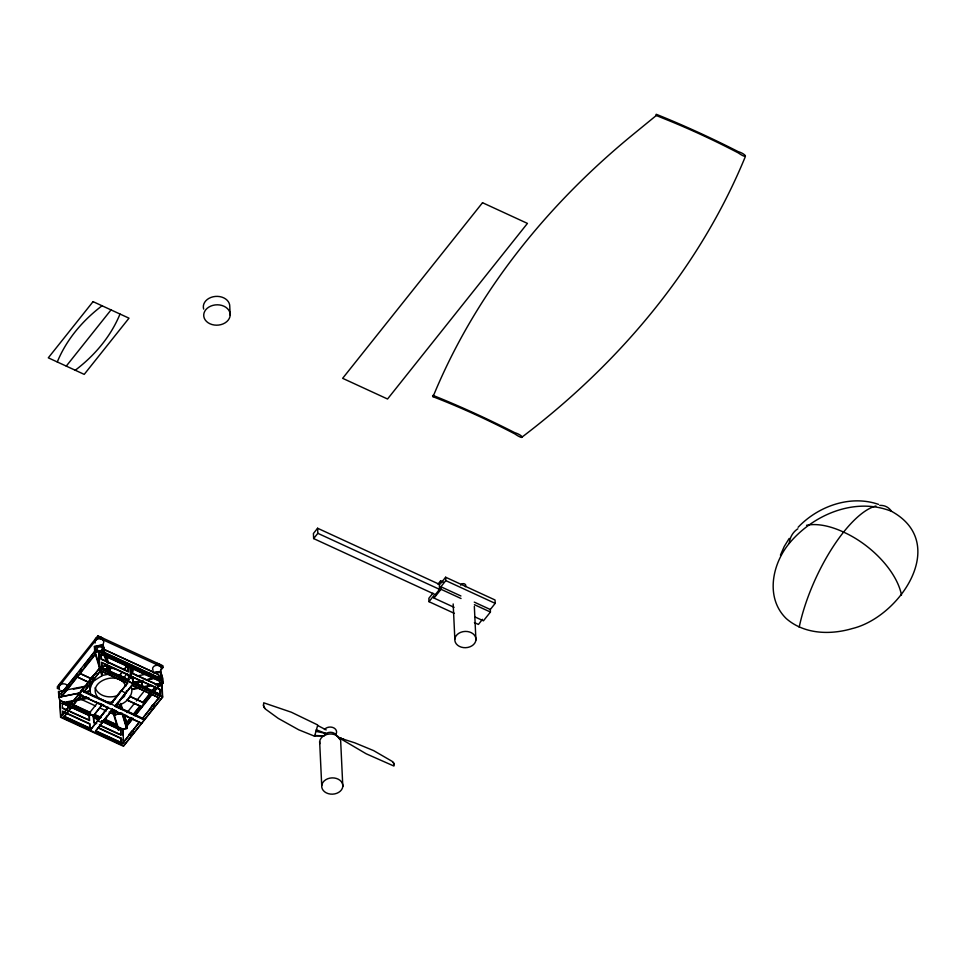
<?xml version="1.0" encoding="UTF-8"?>
<svg xmlns="http://www.w3.org/2000/svg" width="966" height="966" viewBox="0 0 966 966"><rect width="100%" height="100%" fill="white"/><g stroke="black" fill="none" stroke-linecap="round" stroke-linejoin="round"><path stroke-width="1.45" d="M314.771 736.273L314.88 735.512L321.799 735.778M314.3 736.092L298.723 729.801L278.293 718.414L265.215 708.899L263.561 705.904L263.694 702.801L291.334 712.22L316.86 724.548L317.742 725.176L314.602 736.116M126.643 690.642L124.312 696.498L119.591 700.205M101.152 638.019L100.404 638.007M780.431 555.172L784.223 546.502L789.234 538.4M315.785 731.31L326.013 733.496M59.989 684.157L60.955 682.938A3.526 2.717 -2.7 0 1 62.561 682.25M91.77 683.916L94.547 680.136L79.961 673.423L77.171 676.925L91.77 683.916L89.681 690.159L90.949 694.59M129.891 696.414L127.101 700.193L141.688 706.907L144.477 703.127L129.891 696.414L144.477 703.127M797.868 528.776A65.869 34.885 38.5 0 0 789.222 543.411C772.076 564.168 765.181 597.954 786.239 618.554C804.352 634.372 830.337 635.048 852.41 628.528C899.914 616.996 949.807 543.121 891.521 511.316A94.62 33.798 -65.3 0 0 879.76 505.411M66.268 366.102L111.03 309.905M161.189 669.788L163.025 667.482L162.952 665.791L97.892 635.833L57.356 686.705L57.441 688.396L59.687 689.434M57.441 688.396L97.977 637.512L97.892 635.833M95.248 653.897L61.184 696.667L61.051 693.721L95.115 650.951L84.042 665.465M77.509 673.676L61.051 693.721M79.369 671.334L81.241 668.991M61.764 696.546L95.392 654.344M161.805 684.628L162.397 697.09L123.672 745.704L60.798 716.748L99.522 668.134L98.737 651.519L161.841 680.197L162.638 697.078L123.467 746.259L60.592 717.303L59.795 700.41L69.745 704.612M70.446 711.918L89.524 720.322L89.295 715.263L62.126 703.127L68.852 706.231M101.068 654.248L128.237 666.371L128.249 671.72L101.309 659.307L101.068 654.248L128.007 666.649L128.249 671.72M62.343 702.85L62.355 708.199L67.753 710.686M101.309 659.307L101.285 653.958M62.633 714.115L62.742 711.29L89.693 723.703L89.923 728.775M101.684 662.41L101.708 667.748L101.684 662.41L128.635 674.811L128.647 680.161L128.635 674.811M141.64 723.16L78.765 694.204L81.542 690.147L110.728 703.586L110.764 704.395L83.825 691.994L100.597 670.645L127.536 683.059L110.764 704.395M60.592 717.303L99.764 668.122L98.967 651.241M94.161 678.144L91.396 682.201L89.15 681.163L91.915 677.118L94.185 678.687M64.239 716.579L81.011 695.23L64.239 716.579L91.178 728.98L107.951 707.643L91.178 728.98M83.825 691.994L100.597 670.645M92.953 716.567L102.022 704.89L97.53 702.813L88.449 714.224M122.32 672.022L119.591 675.451L122.308 671.756M124.131 669.474L128.671 663.763L124.143 669.74M89.307 720.612L89.295 715.263M92.941 716.301L102.022 704.89M126.8 673.821L124.083 677.516L119.579 675.174M93.557 717.605L93.799 722.677L93.557 717.605L97.602 719.477M132.62 671.249L132.728 668.436L159.668 680.849L159.909 685.92L132.74 673.785L132.728 668.436M89.645 727.784L89.693 723.703M107.926 707.1L97.578 720.672L102.07 722.737L107.226 715.685M110.728 703.586L121.112 690.557L125.628 693.165L121.269 698.056M110.752 704.129L127.536 683.059M132.897 677.166L160.066 689.289L160.09 694.639L133.139 682.225L132.897 677.166L159.849 689.579L160.09 694.639M133.139 682.225L133.127 676.888M109.822 712.425L112.418 709.165M118.673 701.316L115.22 705.663L143.089 718.487M95.67 731.057L112.442 709.708L95.67 731.057L122.622 743.458L139.394 722.121L122.622 743.458M132.028 685.123L115.256 706.472L142.207 718.873L158.992 697.802L132.028 685.123L115.256 706.472M127.101 712.582L134.467 703.333M136.315 701.014L144.61 690.605M146.446 688.299L149.211 684.822M120.726 729.741L120.738 735.09L120.726 729.741L101.418 720.853M159.692 686.198L159.668 680.849M132.813 718.052L126.28 726.263L126.135 723.317L130.808 717.46M133.61 713.934L140.142 705.735M142.956 702.21L155.091 686.971M122.67 729.088L126.534 728.328L126.28 723.763L130.881 717.992M133.646 714.514L139.164 707.583M142.847 702.958L150.213 693.709M152.06 691.402L153.896 689.084M122.936 734.993L122.887 729.088L103.688 720.238M161.841 680.197L158.243 678.929M134.685 715.709L151.493 694.602M153.365 692.26L159.897 684.049M126.413 726.71L132.861 718.607M135.626 715.142L152.193 694.337M154.041 692.03L159.559 685.087M121.136 743.53L121.124 738.181L98.218 727.639M152.543 705.035L149.766 709.092L152.012 710.119L154.789 706.074L152.543 705.035L154.789 706.074M158.979 697.537L142.207 718.873M132.161 734.474L134.032 732.131L131.787 731.093L128.985 734.607L131.231 735.645M440.001 584.611L317.597 528.245L313.407 533.51L313.636 538.581L436.04 594.947M313.636 538.581L317.838 533.317L317.597 528.245M437.996 584.14L440.629 580.856L443.297 582.075M432.937 593.184L428.856 598.316L429.013 601.685L454.382 613.374M475.417 617.141L483.435 620.824L490.426 612.046L490.305 609.51L495.196 603.364L495.039 599.983L445.64 577.233L440.75 583.379L440.629 580.856M429.013 601.685L433.915 595.539L434.024 598.075L454.056 607.3M434.024 598.075L441.027 589.296L440.907 586.76L445.797 580.614L445.64 577.233M435.352 594.633L439.542 589.357L439.301 584.297M482.493 619.315L478.411 624.434L474.403 622.599M131.352 678.555L131.279 665.236L131.352 678.555L130.639 678.217L130.048 665.55L130.567 664.898L133.163 665.84M90.345 715.371L91.589 715.057M789.222 543.411C813.203 514.564 855.115 496.802 891.521 511.316M96.781 637.717L95.815 638.924A3.526 2.717 -2.7 0 0 95.658 639.637M79.961 673.423L94.559 680.402L101.901 675.789L101.696 671.587M798.097 527.291C818.081 506.208 850.334 494.58 878.541 504.385M656.276 115.509L663.256 118.347A530.672 281.021 38.5 0 1 738.145 152.833C748.36 159.945 747.31 154.415 738.072 151.577A662.748 350.972 38.5 0 0 663.207 117.103L656.325 114.302A1.521 0.809 38.5 0 0 656.276 115.509L631.667 135.626A860.199 661.831 -2.7 0 0 433.034 396.712L439.904 399.405A530.672 281.021 38.5 0 1 514.793 433.891C525.009 441.015 523.958 435.473 514.721 432.647A662.748 350.972 38.5 0 0 439.844 398.161L432.973 395.36A1.521 0.809 38.5 0 0 433.034 396.712M118.287 695.194C110.305 698.816 98.472 696.691 95.103 687.756M323.719 735.706L314.324 735.875M101.901 675.789L94.704 652.086L94.439 646.471L103 644.781L104.69 650.36M100.186 668.472L95.103 651.736L94.861 646.665L102.589 645.131L105.56 654.9M95.103 651.736L102.831 650.203L102.589 645.131M94.704 652.086L103.253 650.384L103 644.781M100.585 666.745L106.562 665.562L107.963 670.404L106.562 665.562M100.597 667.011L106.574 665.828M104.63 669.861L108.506 669.1M110.027 673.906L102.299 675.439L101.032 671.261M60.387 702.379L58.805 697.138L58.54 691.523L89.524 685.389L89.415 684.556M137.003 675.983L150.261 673.362M153.208 672.771L160.573 671.31L162.566 677.866L162.831 683.469L155.466 684.93M73.404 689.193L85.201 686.85M156.263 672.771L160.682 671.901L160.924 676.961L162.831 683.469M158.352 674.449L103.664 649.261L158.352 674.449L158.496 677.383L103.809 652.195L103.664 649.261M59.361 694.482L58.648 692.115L58.89 697.186L80.939 692.755M83.885 692.163L89.79 690.992L89.524 685.389M132.837 682.467L143.161 680.426M146.12 679.835L153.485 678.373M156.589 677.782L104.376 654.115M58.89 697.186L79.538 693.093M85.443 691.922L89.874 691.04M134.395 682.225L141.761 680.764M147.665 679.593L153.558 678.422M156.504 677.842L160.924 676.961L160.573 671.31M141.314 681.561L135.349 683.022L141.314 681.561L142.714 686.415L141.326 681.827M135.952 683.071L141.845 681.899M80.347 698.768L86.312 697.307L80.347 698.768L78.958 694.192M63.635 702.511L87.242 697.838M139.14 687.55L131.774 689.012L131.05 686.645M142.087 686.971L150.925 685.22M155.357 684.339L162.723 682.89L162.481 677.818M62.259 703.393L88.824 698.128M139.249 688.142L131.883 689.603C132.113 696.727 126.135 702.572 119.772 704.806L121.04 708.984M143.668 687.261L152.519 685.51M115.473 705.385L119.349 704.612L120.617 708.803M122.682 729.366L126.969 728.509L126.703 722.906L124.578 715.939M109.339 665.707L110.184 668.496L111.283 668.387A21.18 16.289 -2.7 0 1 115.401 668.726M113.058 702.27L106.212 702.089M339.151 738.507L341.481 738.567M339.054 738.616L341.892 738.712L354.836 742.842L373.588 750.594L392.136 761.341L393.947 763.49L393.923 766.05L366.15 753.77L340.491 738.652M104.678 706.013L95.368 701.727M316.268 729.801L325.808 733.411M101.539 637.512L100.21 637.041A3.526 2.717 -2.7 0 0 98.387 637.029M159.305 664.113L157.977 663.63A3.526 2.717 -2.7 0 0 157.06 663.533M338.015 737.324L343.751 739.376M116.995 674.582L126.292 678.869M341.879 738.712L341.058 738.422M338.354 737.396L343.546 739.304M128.683 664.04L130.567 664.898L130.639 678.217M445.797 580.614L495.196 603.364M440.907 586.76L460.927 595.986M474.282 602.132L490.305 609.51M441.027 589.296L461.048 598.522M474.403 604.668L490.426 612.046M317.838 533.317L440.242 589.683M97.977 637.512L163.025 667.482M103.942 652.642L157.917 677.504L160.839 676.925L162.723 682.89M98.737 651.519L103.241 653.596M132.499 668.726L159.45 681.127M101.527 659.029L128.478 671.442M132.97 673.507L159.909 685.92M101.466 662.688L128.406 675.101M101.925 667.47L128.876 679.883M133.368 681.948L160.308 694.361M103.048 668.375L127.307 679.545M99.764 668.122L162.638 697.078M99.522 668.134L162.397 697.09M100.609 670.911L127.548 683.324M132.04 685.389L158.992 697.802M77.171 676.925L91.758 683.65M127.089 699.927L141.676 706.641M144.441 719.646L81.542 690.147M78.741 693.66L82.714 695.496M85.37 696.715L89.355 698.551M99.969 703.429L103.954 705.265M113.747 709.781L116.403 711M123.032 714.055L127.017 715.891M81.023 695.508L107.963 707.909M112.454 709.986L139.406 722.387M80.77 699.143L95.574 705.965M99.619 707.824L106.345 710.928M109.037 712.159L114.423 714.647M67.632 702.028L90.562 712.594M94.62 714.454L101.358 717.569M105.403 719.428L117.55 725.019M72.571 704.685L88.981 712.244M94.451 714.768L99.909 717.279M105.379 719.803L116.318 724.838M72.462 705.856L99.607 718.366M59.795 700.41L69.117 704.697M71.798 705.941L98.617 718.293M103.99 720.757L121.354 728.762M73.162 707.45L82.605 711.809M86.662 713.669L89.355 714.912M102.843 721.119L108.24 723.606M110.945 724.85L116.343 727.338M93.219 717.074L99.172 719.815M71.556 707.474L89.065 715.54M101.635 721.336L120.508 730.018M70.627 708.259L68.357 706.689L71.182 703.719M62.585 707.921L89.524 720.322M94.016 722.399L96.709 723.643M99.413 724.874L120.967 734.8M100.536 725.78L119.398 734.462M62.524 711.58L89.464 723.981M98.001 727.917L120.907 738.459M64.227 716.301L91.166 728.714M95.658 730.779L122.61 743.192M65.676 717.605L77.799 723.184M84.537 726.287L88.582 728.147M97.107 732.083L101.152 733.943M103.845 735.186L113.276 739.521M115.98 740.765L121.366 743.252L121.124 738.181M130.048 665.55L130.76 665.888M317.645 725.49L326.206 729.922M158.81 663.908L160.187 664.656A4.395 3.381 -2.7 0 1 161.262 666.178M101.044 637.318L102.432 638.055A4.395 3.381 -2.7 0 1 103.096 638.755M99.244 698.877C83.269 682.877 118.878 668.424 125.809 686.246M393.041 762.162L393.838 763.285M263.851 706.786L264.66 708.247M105.536 653.149L108.494 662.918M120.774 703.381L122.465 708.959M106.828 659.078L108.095 663.268M120.376 703.731L121.644 707.921M124.179 716.289L126.304 723.256M103.253 650.384L106.984 662.652M107.854 665.514L109.581 671.237M122.73 714.562L126.969 728.509M102.831 650.203L103.676 652.992M104.521 655.781L106.224 661.36M107.492 665.538L109.182 671.116M121.885 712.98L126.534 728.328M94.861 646.665L96.552 652.243M114.338 710.843L115.606 715.033M94.439 646.471L96.129 652.05M115.183 714.84L113.698 710.191M112.454 708.935L118.806 729.861M112.056 709.285L118.407 730.211M58.54 691.523L59.337 694.143M394.116 763.937L394.237 764.674M263.416 704.854L263.561 705.904M474.342 606.37L475.924 640.035A10.59 8.151 -2.7 0 1 459.345 646.363A10.59 8.151 -2.7 0 1 460.879 632.271A10.59 8.151 -2.7 0 1 475.924 640.035M453.175 603.955L454.841 639.081M342.809 786.505A10.59 8.151 -2.7 0 0 327.764 778.741A10.59 8.151 -2.7 0 0 326.23 792.832A10.59 8.151 -2.7 0 0 342.809 786.505L340.744 742.6A10.59 8.151 -2.7 0 0 329.696 733.991A10.59 8.151 -2.7 0 0 319.782 743.76M319.649 741.634L321.726 785.551M230.174 315.085A13.234 10.179 -2.7 0 0 210.721 306.125A13.234 10.179 -2.7 0 0 209.96 323.779A13.234 10.179 -2.7 0 0 230.174 315.085L229.775 306.645A13.234 10.179 -2.7 0 0 215.261 296.441A13.234 10.179 -2.7 0 0 203.669 309.108M144.405 719.102L144.453 719.912M141.616 722.616L141.652 723.425M130.398 665.719L130.796 674.159M122.887 729.088L123.551 742.939M123.129 739.219L123.262 742.033M110.184 668.496L110.317 671.298M109.786 668.846L109.907 671.382M62.742 711.29L62.923 715.094M60.025 700.133L60.798 716.748M120.013 314.047A172.045 132.366 -2.7 0 1 75.251 370.244M57.284 361.96A172.045 132.366 -2.7 0 1 102.046 305.775M745.402 156.444A860.199 661.831 -2.7 0 1 521.58 437.429M324.431 729.535A6.581 5.059 -2.7 0 1 332.739 727.446A6.581 5.059 -2.7 0 1 336.313 733.46M323.972 736.007A6.581 5.059 -2.7 0 1 330.493 732.288A6.581 5.059 -2.7 0 1 336.675 736.092M460.625 585.13A2.644 2.041 -2.7 0 1 464.248 583.802A2.644 2.041 -2.7 0 1 465.407 586.712M59.011 685.618A4.395 3.381 -2.7 0 1 59.192 684.749L60.399 683.24A4.395 3.381 -2.7 0 1 61.329 682.708M157.132 663.642A4.395 3.381 -2.7 0 1 158.255 663.763M159.523 664.354A3.526 2.717 -2.7 0 1 160.054 664.91M101.756 637.753A3.526 2.717 -2.7 0 1 102.625 638.973M94.946 641.279A4.395 3.381 -2.7 0 1 95.018 639.528L96.226 638.019A4.395 3.381 -2.7 0 1 97.155 637.488M91.299 678.325A21.18 16.289 -2.7 0 1 96.117 673.06M126.932 674.039A21.18 16.289 -2.7 0 1 129.239 676.659M60.81 691.547A4.395 3.381 -2.7 0 1 63.961 690.569M67.692 688.106A4.395 3.381 -2.7 0 1 67.222 688.915M59.216 688.046A4.395 3.381 -2.7 0 1 62.5 683.928A4.395 3.381 -2.7 0 1 67.765 686.355M97.385 651.821A4.395 3.381 -2.7 0 1 95.791 647.449A4.395 3.381 -2.7 0 1 101.345 645.735A4.395 3.381 -2.7 0 1 103.917 649.804M100.681 650.782A2.644 2.041 -2.7 0 1 97.071 648.826A2.644 2.041 -2.7 0 1 100.971 647.087A2.644 2.041 -2.7 0 1 101.285 650.516M95.115 642.994A4.395 3.381 -2.7 0 1 100.114 638.804A4.395 3.381 -2.7 0 1 103.121 643.863M153.099 670.344A4.395 3.381 -2.7 0 1 157.12 665.296A4.395 3.381 -2.7 0 1 160.706 670.392M159.619 672.517A4.395 3.381 -2.7 0 1 161.02 677.154M154.294 673.024A4.395 3.381 -2.7 0 1 158.569 672.179M159.921 675.149A2.644 2.041 -2.7 0 1 159.909 675.681M125.302 718.813A4.395 3.381 -2.7 0 1 125.628 721.385M123.745 717.569A4.395 3.381 -2.7 0 1 124.638 718.112M799.196 627.224A94.62 33.798 -65.3 0 1 875.933 506.003M901.495 595.128A65.869 34.885 38.5 0 0 843.608 532.121A65.869 34.885 38.5 0 0 806.55 525.299M93.062 301.634L48.3 357.831L84.223 374.373L128.997 318.176L93.062 301.634M482.529 202.715L342.64 378.322L387.547 399.006L527.436 223.4L482.529 202.715M121.052 713.319L115.087 714.768L121.052 713.319"/></g></svg>
